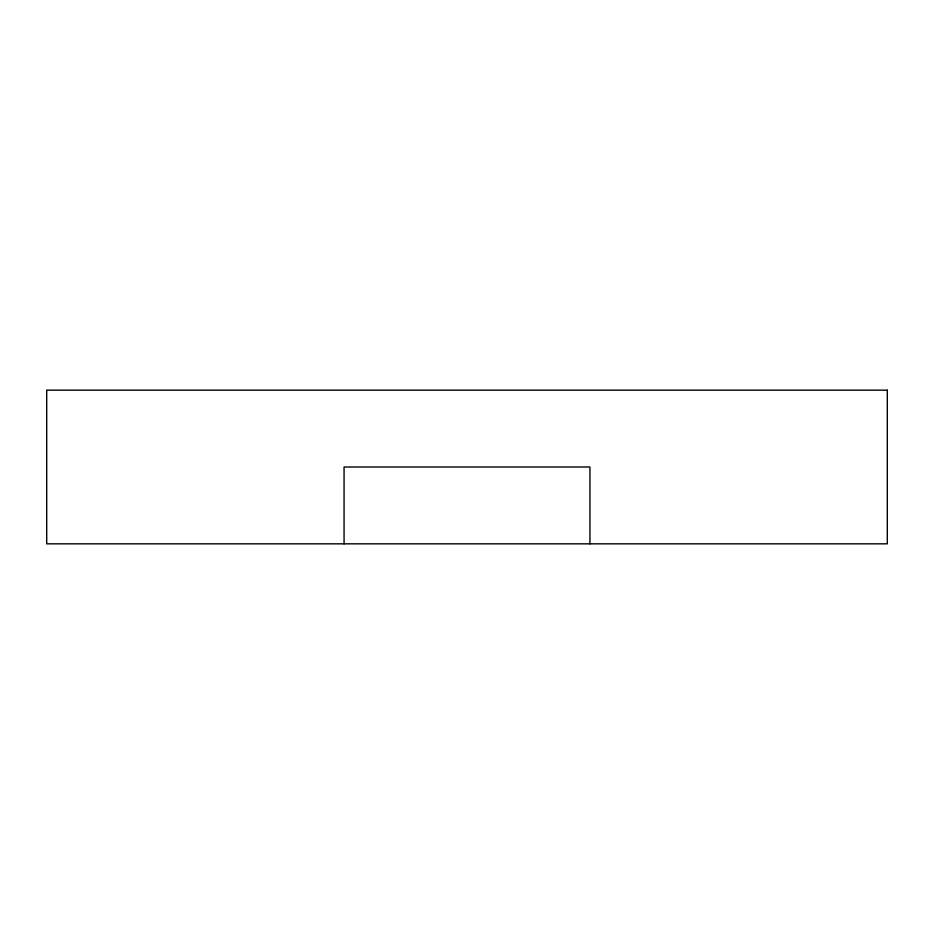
<?xml version="1.0" encoding="UTF-8"?>
<svg xmlns="http://www.w3.org/2000/svg" width="934" height="934" viewBox="0 0 934 934"><rect width="100%" height="100%" fill="white"/><g stroke="black" fill="none" stroke-linecap="round" stroke-linejoin="round"><path stroke-width="1.4" d="M589.938 543.833L589.938 467L344.062 467L344.062 543.833M887.3 390.167L46.7 390.167L46.7 543.833L887.3 543.833L887.3 390.167"/></g></svg>
